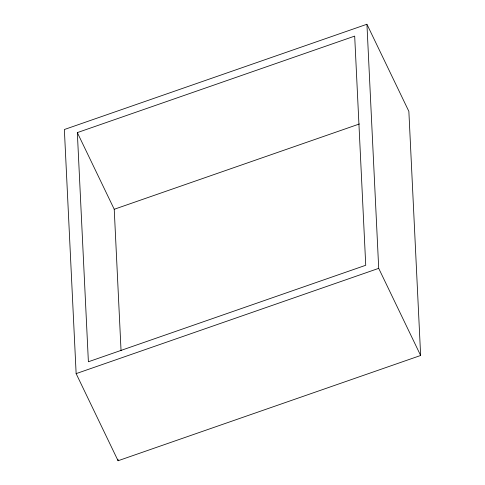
<?xml version="1.0" encoding="UTF-8"?>
<svg xmlns="http://www.w3.org/2000/svg" width="485" height="485" viewBox="0 0 485 485"><rect width="100%" height="100%" fill="white"/><g stroke="black" fill="none" stroke-linecap="round" stroke-linejoin="round"><path stroke-width="0.73" d="M366.933 24.25L64.366 129.519L76.139 373.626L118.067 460.75L420.634 355.481L408.861 111.374L366.933 24.25L378.706 268.357L420.634 355.481M77.333 132.605L354.687 36.108L365.738 265.271L88.385 361.768L77.333 132.605L114.23 209.271L121.05 350.703M114.23 209.271L359.415 123.966M76.139 373.626L378.706 268.357M117.994 459.24L118.067 460.75"/></g></svg>
